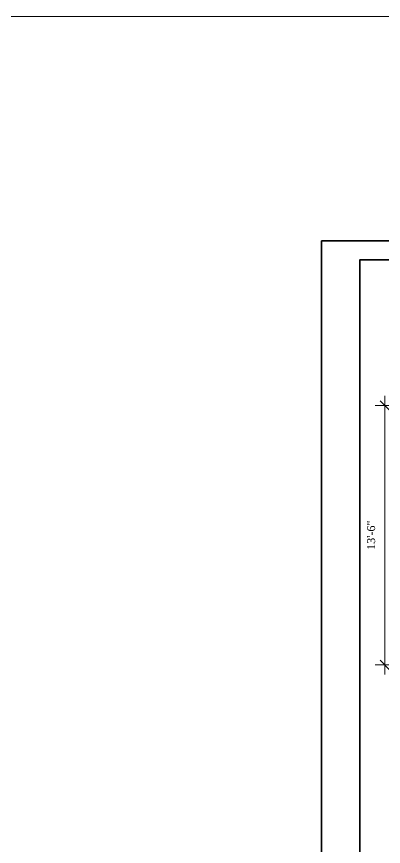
# Model space of a CAD drawing. Header units: inches. Extents: x 40927 to 78083, y -14649 to -3084.
# Drawn here: x 42253 to 42482, y -5133 to -4615 of the extents above; entities that cross this region are included whole.
import ezdxf

# ---------------------------------------------------------------- set-up
doc = ezdxf.new("R2010")
doc.units = ezdxf.units.IN
doc.header["$MEASUREMENT"] = 0
doc.layers.add('door', color=3, linetype='Continuous', lineweight=13)
doc.layers.add('steps', color=253, linetype='Continuous', lineweight=20)
doc.layers.add('Normal Wall', color=7, linetype='Continuous', lineweight=35, true_color=0xffaf89)
doc.styles.get("Standard").update_dxf_attribs({"font": 'times.ttf'})
doc.dimstyles.new('Copy of Standard', dxfattribs={"dimtxt": 5, "dimasz": 6, "dimexe": 6, "dimexo": 12, "dimgap": 6, "dimtad": 1, "dimdec": 0, "dimzin": 0, "dimdsep": 46, "dimlunit": 3, "dimtxsty": 'Standard', "dimblk": 'OBLIQUE', "dimcen": 0.09, "dimdle": 6, "dimclrd": 256, "dimclre": 256, "dimclrt": 256, "dimadec": 0, "dimazin": 0, "dimtfac": 1, "dimtdec": 0, "dimtix": 1, "dimtmove": 2, "dimatfit": 3, "dimfxl": 6, "dimfxlon": 1, "dimtolj": 1, "dimtzin": 0, "dimlwd": 13, "dimlwe": 13, "dimarcsym": 0})

# ---------------------------------------------------------------- blocks, each defined once
blk = doc.blocks.new('_Oblique')
at = {"color": 0, "linetype": 'ByBlock', "lineweight": -2}
blk.add_line((-0.5, -0.5), (0.5, 0.5), dxfattribs=at)
blk = doc.blocks.new('*D1444')
at = {"layer": 'Defpoints', "color": 0, "ltscale": 0.5, "transparency": 16777216}
for p in [(42482.49, -4857.62), (42523.08, -4857.62), (42523.08, -5019.62)]:
    blk.add_point(p, dxfattribs=at)
at = {"layer": 'steps', "lineweight": 13, "ltscale": 0.5, "transparency": 16777216}
for p, q in [((42482.49, -5025.62), (42482.49, -4851.62)), ((42488.49, -4857.62), (42476.49, -4857.62)), ((42488.49, -5019.62), (42476.49, -5019.62))]:
    blk.add_line(p, q, dxfattribs=at)
at = {"layer": 'steps', "lineweight": 13, "ltscale": 0.5, "transparency": 16777216, "xscale": 6, "yscale": 6, "zscale": 6}
for p, rotation in [((42482.49, -4857.62), 90), ((42482.49, -5019.62), 270)]:
    blk.add_blockref('_Oblique', p, dxfattribs=dict(at, rotation=rotation))
at = {"layer": 'steps', "ltscale": 0.5, "transparency": 16777216, "insert": (42473.95, -4938.62), "char_height": 5, "attachment_point": 5, "rotation": 90}
blk.add_mtext('\\A1;13\'-6"', dxfattribs=at)

msp = doc.modelspace()

# ---------------------------------------------------------------- linework, layer by layer
at = {"layer": 'door', "color": 3, "ltscale": 0.5}
msp.add_lwpolyline([(40927.08, -4614.8), (45011.86, -4614.8), (45011.86, -5752.51), (40927.08, -5752.51)], close=True, dxfattribs=at)
at = {"layer": 'Normal Wall'}
for points in [[(42442.99, -4754.78), (43501, -4754.78), (43501, -5505.31), (42442.99, -5505.31)], [(42442.99, -4754.78), (43501, -4754.78), (43501, -5505.31), (42442.99, -5505.31)], [(43489.09, -4766.69), (42466.81, -4766.69), (42466.81, -5493.41), (43489.09, -5493.41)], [(43489.09, -4766.69), (42466.81, -4766.69), (42466.81, -5493.41), (43489.09, -5493.41)]]:
    msp.add_lwpolyline(points, close=True, dxfattribs=at)

# ---------------------------------------------------------------- dimensions: what is measured, and where the dimension line sits
at = {"layer": 'steps', "ltscale": 0.5}
dim = msp.add_linear_dim(base=(42482.49, -4857.62), p1=(42523.08, -5019.62), p2=(42523.08, -4857.62), angle=270, dimstyle='Copy of Standard', dxfattribs=at)
dim.commit()
dim.dimension.update_dxf_attribs({"geometry": '*D1444', "text_midpoint": (42473.95, -4938.62)})

doc.saveas('drawing.dxf')
